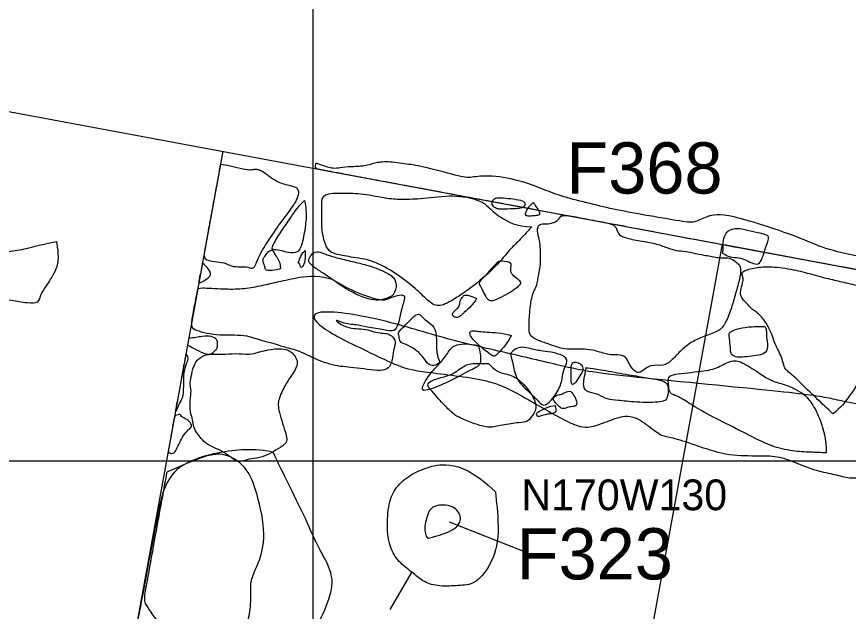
# Model space of a CAD drawing. Extents: x -200 to -100, y 65 to 200.
# Drawn here: x -132.89 to -124.78, y 168.54 to 174.34 of the extents above; entities that cross this region are included whole.
import ezdxf

# ---------------------------------------------------------------- set-up
doc = ezdxf.new("R2010")
doc.units = 0
for name, color, linetype in [('1976_874N458E', 7, 'Continuous'), ('1990 grid', 7, 'Continuous'), ('1991Feature329', 7, 'Continuous'), ('1991Feature349', 7, 'Continuous'), ('1991Feature352', 7, 'Continuous'), ('1991Feature368', 7, 'Continuous'), ('C2-E1', 7, 'Continuous'), ('Feature Labels', 7, 'Continuous'), ('FeaturePointers', 7, 'Continuous'), ('Quadrat Labels', 7, 'Continuous'), ('Quadrats in DB', 7, 'Continuous'), ('Stone', 7, 'Continuous'), ('Unit Numbers', 7, 'Continuous')]:
    doc.layers.add(name, color=color, linetype=linetype)

msp = doc.modelspace()

# ---------------------------------------------------------------- linework, layer by layer
at = {"layer": '1976_874N458E'}
msp.add_open_spline([(-130.3708, 171.0962), (-130.472, 171.0804), (-130.5353, 171.063), (-130.6111, 171.0377), (-130.7582, 171.0551), (-130.8829, 171.0374), (-131.0189, 171.0532), (-131.1207, 171.0043), (-131.1666, 170.9315), (-131.1871, 170.8176), (-131.203, 170.7511), (-131.1824, 170.6926), (-131.1998, 170.5977), (-131.1998, 170.4791), (-131.1683, 170.4016), (-131.1683, 170.3351), (-131.1295, 170.2687), (-131.0908, 170.2244), (-131.0382, 170.1635), (-130.9248, 170.1164), (-130.8307, 170.0666), (-130.7283, 169.9752), (-130.626, 170.0278), (-130.5181, 170.0278), (-130.4212, 170.0721), (-130.3355, 170.1219), (-130.2497, 170.1801), (-130.2497, 170.2327), (-130.341, 170.504), (-130.341, 170.5982), (-130.2773, 170.7338), (-130.2082, 170.839), (-130.1224, 170.9636), (-130.2165, 171.0827), (-130.2844, 171.0955), (-130.3708, 171.0962), (-130.3708, 171.0962), (-130.3708, 171.0962)], degree=3, dxfattribs=at)
at = {"layer": '1990 grid'}
for p, q in [((-130.88, 173.024), (-134.53, 152.9228)), ((-126.0078, 172.1162), (-129.6824, 152.0026))]:
    msp.add_line(p, q, dxfattribs=at)
msp.add_lwpolyline([(-150.5173, 176.6831), (-111.0737, 169.3334), (-114.9656, 149.2091), (-154.1468, 156.6464)], close=True, dxfattribs=at)
at = {"layer": '1991Feature329'}
msp.add_open_spline([(-130.3862, 170.0886), (-130.3451, 169.9937), (-130.2329, 169.7737), (-130.0345, 169.3617), (-129.9626, 169.1872), (-129.827, 168.9574), (-129.7938, 168.7692), (-129.9129, 168.4765), (-130.0484, 168.2107), (-130.1231, 168.0584), (-130.1231, 167.8009), (-130.1231, 167.5628), (-130.1231, 167.1329), (-130.1231, 166.6729), (-130.4331, 166.6729), (-130.5865, 166.6729), (-130.7509, 166.6729), (-131.1934, 166.7361), (-131.6921, 166.7894), (-131.9971, 166.7894), (-131.9681, 167.0047), (-131.8781, 167.5808), (-131.7849, 168.1319), (-131.7001, 168.4626), (-131.5137, 169.5141), (-131.4036, 169.9889), (-130.6902, 170.1377), (-130.3862, 170.0886), (-130.3862, 170.0886), (-130.3862, 170.0886)], degree=3, dxfattribs=at)
at = {"layer": '1991Feature349'}
msp.add_open_spline([(-121.8761, 169.8694), (-121.8847, 169.8582), (-121.8908, 169.8417), (-121.8844, 169.8193), (-121.8652, 169.806), (-121.8203, 169.7862), (-122.3082, 169.5798), (-122.5323, 169.5798), (-122.809, 169.5493), (-123.021, 169.6294), (-123.1372, 169.7676), (-123.224, 169.8179), (-123.5339, 169.7653), (-123.9517, 169.6961), (-124.1426, 169.7542), (-124.324, 169.7847), (-124.5199, 169.8345), (-124.5827, 169.8512), (-124.7723, 169.8275), (-124.8997, 169.8736), (-125.0852, 169.9017), (-125.3038, 169.993), (-125.4615, 170.054), (-125.6704, 170.054), (-125.9706, 170.054), (-126.2854, 170.165), (-126.512, 170.2399), (-126.591, 170.2399), (-126.7096, 170.3334), (-126.9009, 170.4726), (-127.1054, 170.3963), (-127.2873, 170.3267), (-127.4296, 170.3267), (-127.9693, 170.642), (-128.2499, 170.8016), (-128.9703, 170.8721), (-129.1543, 170.9205), (-129.443, 171.0602), (-129.9763, 171.3142), (-130.0525, 171.5004), (-129.3499, 171.3988), (-128.7216, 171.1944), (-128.1145, 171.0584), (-127.5092, 170.9146), (-127.2189, 170.8503), (-125.444, 170.683), (-124.9312, 170.6201), (-124.7439, 170.5504), (-122.9768, 170.2986), (-122.2905, 170.2223), (-122.0814, 170.1149), (-121.8761, 169.8694), (-121.8761, 169.8694), (-121.8761, 169.8694)], degree=3, dxfattribs=at)
at = {"layer": '1991Feature352'}
msp.add_line((-126.0078, 172.1162), (-121.0058, 171.1863), dxfattribs=at)
at = {"layer": '1991Feature368'}
for points in [[(-129.9717, 172.9083), (-129.9275, 172.8909), (-129.8658, 172.8735), (-129.8231, 172.8561), (-129.752, 172.8561), (-129.6682, 172.8735), (-129.5037, 172.8735), (-129.3978, 172.9099), (-129.2777, 172.9273), (-129.0769, 172.8972), (-128.9282, 172.8782), (-128.5233, 172.7652), (-128.4711, 172.7652), (-128.2703, 172.7969), (-127.9423, 172.7296), (-127.7486, 172.6493), (-127.566, 172.5801), (-127.2912, 172.5108), (-127.0427, 172.4519), (-126.7347, 172.395), (-126.3363, 172.3285), (-126.2782, 172.3285), (-126.1509, 172.3894), (-125.9877, 172.4309), (-125.2409, 172.1829), (-125.0859, 172.0998), (-124.7684, 172.0084), (-124.334, 171.9419), (-124.1487, 171.8755), (-123.8443, 171.8755), (-123.2494, 171.7453), (-123.0336, 171.6844), (-122.7459, 171.6844), (-122.4024, 171.6844), (-122.1392, 171.6642), (-121.9605, 171.6183), (-121.755, 171.6183), (-121.589, 171.6009), (-121.4035, 171.4927), (-121.2098, 171.4622), (-120.9774, 171.3875), (-120.6381, 171.2536), (-120.5163, 171.2231), (-120.2894, 171.2785), (-120.0072, 171.3893), (-119.9906, 171.2611), (-119.9906, 171.1912), (-119.9906, 171.1171), (-119.9906, 171.014), (-119.9895, 170.9947), (-120.0092, 170.9984), (-120.0458, 171.0052), (-120.1046, 171.0162), (-120.208, 171.0354), (-120.3281, 171.0578), (-120.4375, 171.0782), (-120.5306, 171.0956), (-120.6388, 171.1157), (-120.7564, 171.1376), (-120.8894, 171.1624), (-121.1044, 171.2025), (-121.3766, 171.2532), (-121.5029, 171.2767), (-122.9183, 171.5405), (-123.407, 171.6315), (-124.0014, 171.7423), (-124.521, 171.8391), (-125.5841, 172.0372), (-126.0881, 172.129), (-126.4628, 172.2009), (-126.9038, 172.2831), (-127.6066, 172.4141), (-128.0747, 172.5013), (-128.8733, 172.6501), (-129.2539, 172.721), (-129.4517, 172.7579), (-129.6768, 172.7998), (-129.8138, 172.8253), (-129.8891, 172.8394), (-129.937, 172.8483), (-129.9776, 172.8559), (-129.9776, 172.8824), (-129.9717, 172.9083), (-129.9717, 172.9083), (-129.9717, 172.9083)], [(-128.184, 172.4597), (-128.1081, 172.4597), (-127.95, 172.4597), (-127.9305, 172.4969), (-127.9273, 172.5269), (-127.9826, 172.5522), (-128.0995, 172.5649), (-128.1832, 172.5712), (-128.229, 172.5696), (-128.263, 172.515), (-128.2314, 172.4707), (-128.184, 172.4597), (-128.184, 172.4597), (-128.184, 172.4597)], [(-127.8508, 172.5233), (-127.8769, 172.4998), (-127.8896, 172.4818), (-127.9152, 172.4486), (-127.9261, 172.4134), (-127.9261, 172.3971), (-127.8926, 172.3862), (-127.8456, 172.3953), (-127.7941, 172.3953), (-127.7806, 172.4188), (-127.8137, 172.4709), (-127.8508, 172.5233), (-127.8508, 172.5233), (-127.8508, 172.5233)], [(-126.0019, 172.0284), (-126.0019, 172.0935), (-125.9986, 172.1607), (-125.9787, 172.2194), (-125.9354, 172.2591), (-125.856, 172.2717), (-125.8135, 172.2627), (-125.6799, 172.2347), (-125.5897, 172.2122), (-125.5509, 172.1995), (-125.5527, 172.1643), (-125.5797, 172.0885), (-125.6071, 172.0049), (-125.6369, 171.9208), (-125.6983, 171.9208), (-125.7715, 171.9633), (-125.8456, 171.9877), (-125.9296, 171.9877), (-126.0019, 172.0284), (-126.0019, 172.0284), (-126.0019, 172.0284)]]:
    msp.add_open_spline(points, degree=3, dxfattribs=at)
at = {"layer": 'C2-E1'}
for points in [[(-130.9022, 172.8953), (-130.8288, 172.884), (-130.7701, 172.8695), (-130.6501, 172.8398), (-130.592, 172.8398), (-130.5512, 172.8503), (-130.5142, 172.8358), (-130.4609, 172.8096), (-130.3498, 172.7157), (-130.2115, 172.6852), (-130.1147, 172.6575), (-130.1672, 172.5136), (-130.2834, 172.3696), (-130.4162, 172.1841), (-130.5407, 171.982), (-130.5712, 171.8629), (-130.6293, 171.8973), (-130.7115, 171.8973), (-130.7953, 171.8973), (-130.8649, 171.9432), (-130.9566, 171.9432), (-131.072, 171.9685), (-131.0586, 172.0479), (-131.0415, 172.1328), (-131.0162, 172.2784), (-130.9737, 172.512), (-130.9461, 172.6504), (-130.9157, 172.8199), (-130.9022, 172.8953), (-130.9022, 172.8953), (-130.9022, 172.8953)], [(-127.8648, 172.2861), (-128.0101, 172.2861), (-128.1941, 172.3878), (-128.2958, 172.4896), (-128.3684, 172.5477), (-128.625, 172.6059), (-128.9397, 172.5574), (-129.1334, 172.5574), (-129.2545, 172.5574), (-129.5208, 172.6156), (-129.6999, 172.6156), (-129.913, 172.6156), (-129.913, 172.5041), (-129.913, 172.3345), (-129.913, 172.2328), (-129.8622, 172.0535), (-129.7847, 172.0203), (-129.6436, 171.9926), (-129.4057, 171.9622), (-129.1954, 171.8348), (-129.0086, 171.6991), (-128.8924, 171.5773), (-128.7928, 171.497), (-128.6655, 171.5468), (-128.4248, 171.7102), (-128.2035, 171.9068), (-128.0762, 172.0701), (-127.996, 172.1421), (-127.8648, 172.2861), (-127.8648, 172.2861), (-127.8648, 172.2861)], [(-130.081, 172.5429), (-130.1529, 172.4764), (-130.2359, 172.3408), (-130.3106, 172.2439), (-130.4019, 172.0888), (-130.4019, 172.0611), (-130.3161, 172.0611), (-130.2442, 172.0307), (-130.1363, 172.0307), (-130.1003, 172.1276), (-130.0644, 172.338), (-130.0644, 172.4543), (-130.081, 172.5429), (-130.081, 172.5429), (-130.081, 172.5429)], [(-127.5781, 172.393), (-127.6141, 172.3404), (-127.6789, 172.315), (-127.7326, 172.315), (-127.7896, 172.315), (-127.8085, 172.2802), (-127.8085, 172.2296), (-127.7927, 172.1647), (-127.7785, 172.1108), (-127.7785, 171.899), (-127.7906, 171.8597), (-127.81, 171.7259), (-127.8307, 171.682), (-127.8622, 171.6205), (-127.8892, 171.4507), (-127.8892, 171.302), (-127.8892, 171.2324), (-127.8393, 171.1901), (-127.7049, 171.1458), (-127.6179, 171.1141), (-127.5436, 171.092), (-127.4487, 171.092), (-127.3776, 171.092), (-127.2796, 171.092), (-127.1241, 171.0372), (-127.0514, 171.0372), (-126.9565, 171.0372), (-126.9225, 170.9685), (-126.891, 170.9086), (-126.8396, 170.8585), (-126.8014, 170.8641), (-126.7012, 170.9495), (-126.5804, 170.9222), (-126.4911, 170.9854), (-126.4121, 171.0851), (-126.284, 171.1768), (-126.1781, 171.2211), (-126.0326, 171.2686), (-125.9789, 171.3335), (-125.918, 171.4836), (-125.882, 171.6137), (-125.835, 171.7716), (-125.8183, 171.8871), (-125.8544, 171.9323), (-125.9231, 171.9838), (-125.9854, 171.9838), (-126.0396, 171.9838), (-126.1999, 172.0143), (-126.264, 172.0252), (-126.367, 172.0514), (-126.4501, 172.0514), (-126.5443, 172.0817), (-126.6566, 172.1275), (-126.8021, 172.1453), (-126.9682, 172.1817), (-127.0235, 172.2134), (-127.044, 172.302), (-127.1152, 172.3209), (-127.2101, 172.3399), (-127.3207, 172.3605), (-127.4361, 172.3842), (-127.5231, 172.4), (-127.5781, 172.393), (-127.5781, 172.393), (-127.5781, 172.393)], [(-130.3165, 171.8759), (-130.3165, 171.9313), (-130.3481, 171.9883), (-130.3734, 172.0215), (-130.3956, 172.069), (-130.4335, 172.0484), (-130.4651, 172.0041), (-130.4873, 171.9772), (-130.4873, 171.9471), (-130.4651, 171.8918), (-130.4651, 171.8585), (-130.4003, 171.8585), (-130.3165, 171.8759), (-130.3165, 171.8759), (-130.3165, 171.8759)], [(-130.0746, 172.0547), (-130.1062, 172.0278), (-130.1236, 171.9788), (-130.1489, 171.9282), (-130.1236, 171.9282), (-130.1236, 171.8886), (-130.1015, 171.8886), (-130.0715, 171.9519), (-130.0746, 172.0547), (-130.0746, 172.0547), (-130.0746, 172.0547)], [(-129.2211, 171.6171), (-129.1685, 171.7029), (-129.2045, 171.8054), (-129.3179, 171.8552), (-129.3982, 171.8912), (-129.5199, 171.9272), (-129.6748, 171.9604), (-129.8298, 172.002), (-129.8551, 172.011), (-129.931, 172.0435), (-129.9942, 172.0435), (-130.0358, 171.9875), (-130.0475, 171.9405), (-129.987, 171.8889), (-129.8894, 171.8293), (-129.608, 171.6278), (-129.3659, 171.5454), (-129.2211, 171.6171), (-129.2211, 171.6171), (-129.2211, 171.6171)], [(-131.0783, 171.9334), (-131.0277, 171.8906), (-130.9771, 171.8258), (-131.0277, 171.7799), (-131.121, 171.7245), (-131.1073, 171.7678), (-131.1073, 171.7941), (-131.0926, 171.8458), (-131.0842, 171.8959), (-131.0783, 171.9334), (-131.0783, 171.9334), (-131.0783, 171.9334)], [(-128.186, 171.9506), (-128.103, 171.9506), (-128.0558, 171.9302), (-128.0703, 171.8886), (-128.0703, 171.8425), (-128.0314, 171.7918), (-127.9691, 171.7584), (-127.9691, 171.7249), (-128.0152, 171.6897), (-128.0956, 171.6372), (-128.1868, 171.5857), (-128.2627, 171.5577), (-128.3061, 171.5857), (-128.3404, 171.6598), (-128.3711, 171.715), (-128.3856, 171.7475), (-128.3178, 171.8081), (-128.2257, 171.9148), (-128.186, 171.9506), (-128.186, 171.9506), (-128.186, 171.9506)], [(-124.9248, 170.4611), (-124.8473, 170.5241), (-124.7698, 170.6306), (-124.702, 170.7179), (-124.6439, 170.8681), (-124.6439, 171.0667), (-124.6439, 171.2072), (-124.5713, 171.4107), (-124.5035, 171.5706), (-124.5035, 171.6966), (-124.6197, 171.6966), (-124.811, 171.7445), (-124.9393, 171.7725), (-125.139, 171.8249), (-125.2996, 171.8702), (-125.5377, 171.9031), (-125.6588, 171.8932), (-125.808, 171.8603), (-125.8134, 171.8244), (-125.8072, 171.8069), (-125.7989, 171.7759), (-125.8093, 171.7257), (-125.8359, 171.6386), (-125.8122, 171.5832), (-125.7505, 171.5231), (-125.7094, 171.4756), (-125.6699, 171.4582), (-125.5781, 171.3607), (-125.5196, 171.2373), (-125.4959, 171.1597), (-125.4658, 171.0933), (-125.4342, 171.0363), (-125.4105, 170.9572), (-125.3919, 170.8908), (-125.3334, 170.8544), (-125.1188, 170.6435), (-124.9248, 170.4611), (-124.9248, 170.4611), (-124.9248, 170.4611)], [(-129.8232, 171.7805), (-129.9871, 171.82), (-130.1697, 171.7868), (-130.3606, 171.748), (-130.5128, 171.7092), (-130.6927, 171.6788), (-130.8642, 171.6788), (-131.1158, 171.6967), (-131.1251, 171.6762), (-131.1422, 171.5727), (-131.158, 171.5046), (-131.1725, 171.4115), (-131.1915, 171.3075), (-131.143, 171.274), (-131.0324, 171.2455), (-130.9122, 171.2281), (-130.7573, 171.2281), (-130.6513, 171.2281), (-130.4853, 171.1696), (-130.3699, 171.1458), (-130.3019, 171.1158), (-130.1486, 171.0841), (-129.9978, 171.0053), (-129.7764, 170.9195), (-129.5911, 170.9195), (-129.2729, 170.8558), (-129.2203, 170.9859), (-129.2203, 171.0801), (-129.182, 171.1658), (-129.2342, 171.2291), (-129.2784, 171.2481), (-129.3464, 171.2481), (-129.4223, 171.2686), (-129.5077, 171.2924), (-129.5994, 171.2924), (-129.6958, 171.3098), (-129.8049, 171.3936), (-129.7132, 171.3493), (-129.6373, 171.3335), (-129.5852, 171.3335), (-129.4808, 171.3098), (-129.2895, 171.2781), (-129.2025, 171.2607), (-129.1662, 171.3303), (-129.1456, 171.4506), (-129.1029, 171.5898), (-129.1029, 171.623), (-129.1725, 171.623), (-129.261, 171.5851), (-129.3306, 171.5613), (-129.5946, 171.6499), (-129.8232, 171.7805), (-129.8232, 171.7805), (-129.8232, 171.7805)], [(-128.4024, 171.587), (-128.4561, 171.6107), (-128.5178, 171.6297), (-128.5367, 171.6028), (-128.5652, 171.5759), (-128.5652, 171.5221), (-128.5921, 171.4857), (-128.6411, 171.4462), (-128.6411, 171.4161), (-128.5937, 171.3908), (-128.5431, 171.4288), (-128.4672, 171.5015), (-128.4213, 171.5522), (-128.4024, 171.587), (-128.4024, 171.587), (-128.4024, 171.587)], [(-128.7605, 170.9668), (-128.7937, 171.0396), (-128.7937, 171.1297), (-128.7937, 171.2468), (-128.8237, 171.3275), (-128.9154, 171.3797), (-128.966, 171.4556), (-129.0292, 171.3987), (-129.1099, 171.3148), (-129.1747, 171.2547), (-129.1557, 171.2231), (-129.1557, 171.1598), (-129.0988, 171.144), (-128.9945, 171.0918), (-128.9186, 171.0095), (-128.8711, 170.932), (-128.7952, 170.932), (-128.7605, 170.9668), (-128.7605, 170.9668), (-128.7605, 170.9668)], [(-125.5895, 171.3139), (-125.6527, 171.3139), (-125.7539, 171.3139), (-125.874, 171.287), (-125.9404, 171.2601), (-125.9404, 171.2322), (-125.9256, 171.1186), (-125.9256, 171.0734), (-125.9157, 171.0352), (-125.8672, 171.0104), (-125.7903, 171.0166), (-125.6968, 171.028), (-125.6065, 171.0383), (-125.5548, 171.0843), (-125.5738, 171.2061), (-125.5738, 171.233), (-125.5738, 171.278), (-125.5895, 171.3139), (-125.5895, 171.3139), (-125.5895, 171.3139)], [(-128.0647, 171.2251), (-128.1588, 171.2556), (-128.3165, 171.2556), (-128.4513, 171.2779), (-128.4694, 171.263), (-128.4694, 171.2273), (-128.4274, 171.1715), (-128.3689, 171.1241), (-128.3136, 171.075), (-128.2614, 171.0386), (-128.233, 171.0165), (-128.1934, 171.0497), (-128.1175, 171.132), (-128.0647, 171.2251), (-128.0647, 171.2251), (-128.0647, 171.2251)], [(-131.21, 171.2009), (-131.1626, 171.2009), (-131.0709, 171.2215), (-130.9887, 171.2215), (-130.9302, 171.1883), (-130.9302, 171.1424), (-130.9302, 171.0965), (-130.9792, 171.0554), (-131.0124, 171.0332), (-131.1151, 171.0744), (-131.2053, 171.1266), (-131.2238, 171.1306), (-131.2208, 171.1478), (-131.2144, 171.1838), (-131.2105, 171.1991), (-131.21, 171.2009), (-131.21, 171.2009), (-131.21, 171.2009)], [(-128.3848, 171.1288), (-128.467, 171.1477), (-128.6204, 171.1477), (-128.6757, 171.0702), (-128.753, 170.9563), (-128.846, 170.8768), (-128.962, 170.6854), (-128.8901, 170.6854), (-128.6687, 170.774), (-128.4695, 170.8902), (-128.3395, 170.9318), (-128.3848, 171.1288), (-128.3848, 171.1288), (-128.3848, 171.1288)], [(-128.0739, 171.0463), (-128.011, 171.1287), (-127.8844, 171.0996), (-127.771, 171.072), (-127.688, 171.072), (-127.5192, 171.0221), (-127.5192, 170.9557), (-127.5634, 170.8809), (-127.5634, 170.7785), (-127.6299, 170.6428), (-127.7385, 170.5226), (-127.7891, 170.5748), (-127.8729, 170.6618), (-128.0168, 170.7852), (-128.0469, 170.9482), (-128.0739, 171.0463), (-128.0739, 171.0463), (-128.0739, 171.0463)], [(-131.2397, 171.0481), (-131.2033, 171.0102), (-131.2365, 170.9564), (-131.2602, 170.8599), (-131.2602, 170.7681), (-131.2602, 170.632), (-131.2993, 170.572), (-131.3419, 170.4613), (-131.3419, 170.5071), (-131.3198, 170.6005), (-131.2993, 170.7033), (-131.2819, 170.8172), (-131.2597, 170.9391), (-131.2471, 171.003), (-131.2397, 171.0481), (-131.2397, 171.0481), (-131.2397, 171.0481)], [(-128.2888, 170.9538), (-128.4327, 170.9538), (-128.5019, 170.9538), (-128.6042, 170.8652), (-128.6955, 170.8292), (-128.8394, 170.7932), (-128.8975, 170.7434), (-128.8422, 170.6935), (-128.7702, 170.6022), (-128.7177, 170.5496), (-128.6264, 170.4527), (-128.5461, 170.4139), (-128.3995, 170.3558), (-128.2777, 170.3225), (-128.1643, 170.3502), (-127.9706, 170.3807), (-127.907, 170.3807), (-127.8627, 170.4388), (-127.7935, 170.5357), (-127.9208, 170.7434), (-128.0619, 170.8514), (-128.1781, 170.8514), (-128.2888, 170.9538), (-128.2888, 170.9538), (-128.2888, 170.9538)], [(-127.41, 170.9587), (-127.4464, 170.9762), (-127.4796, 170.9493), (-127.4796, 170.905), (-127.4796, 170.8274), (-127.4796, 170.7278), (-127.4353, 170.7673), (-127.3942, 170.8338), (-127.3531, 170.8923), (-127.38, 170.9493), (-127.41, 170.9587), (-127.41, 170.9587), (-127.41, 170.9587)], [(-127.3329, 170.9128), (-127.3495, 170.8262), (-127.3721, 170.7186), (-127.3206, 170.6735), (-127.2147, 170.6561), (-127.1245, 170.5975), (-127.0344, 170.5975), (-126.8558, 170.5722), (-126.571, 170.5722), (-126.5394, 170.6178), (-126.5268, 170.7145), (-126.5502, 170.776), (-126.6316, 170.7959), (-126.7716, 170.8194), (-126.9658, 170.8511), (-127.2107, 170.8972), (-127.3329, 170.9128), (-127.3329, 170.9128), (-127.3329, 170.9128)], [(-124.9906, 170.0804), (-124.9906, 170.214), (-125.046, 170.4136), (-125.1345, 170.575), (-125.2041, 170.6525), (-125.291, 170.7047), (-125.3954, 170.749), (-125.5282, 170.7822), (-125.6215, 170.8439), (-125.7985, 170.9626), (-125.9108, 170.9974), (-126.0452, 170.9088), (-126.1812, 170.8756), (-126.5089, 170.8523), (-126.5374, 170.8064), (-126.5272, 170.7264), (-126.5215, 170.6582), (-126.4532, 170.6415), (-126.3409, 170.575), (-126.167, 170.4643), (-125.9045, 170.3369), (-125.6334, 170.1929), (-125.4536, 170.1209), (-125.2377, 170.0877), (-125.1049, 170.0877), (-124.9906, 170.0804), (-124.9906, 170.0804), (-124.9906, 170.0804)], [(-127.4876, 170.6832), (-127.5239, 170.6832), (-127.5635, 170.6516), (-127.6046, 170.6516), (-127.6552, 170.6262), (-127.6552, 170.5899), (-127.6093, 170.5487), (-127.5777, 170.5123), (-127.5445, 170.5123), (-127.4955, 170.5329), (-127.437, 170.5329), (-127.418, 170.5645), (-127.448, 170.6421), (-127.4876, 170.6832), (-127.4876, 170.6832), (-127.4876, 170.6832)], [(-127.6375, 170.542), (-127.6995, 170.5368), (-127.7532, 170.505), (-127.8038, 170.4815), (-127.8236, 170.4634), (-127.8083, 170.4435), (-127.8083, 170.4308), (-127.7595, 170.4444), (-127.7098, 170.4616), (-127.6637, 170.4616), (-127.6195, 170.4824), (-127.6375, 170.542), (-127.6375, 170.542), (-127.6375, 170.542)], [(-131.3434, 170.4462), (-131.3165, 170.4462), (-131.2928, 170.4699), (-131.2928, 170.4367), (-131.228, 170.4082), (-131.1822, 170.3655), (-131.1822, 170.3275), (-131.2264, 170.3006), (-131.2754, 170.2341), (-131.3102, 170.1614), (-131.3371, 170.1013), (-131.3624, 170.0696), (-131.4146, 170.0854), (-131.4092, 170.1087), (-131.403, 170.1413), (-131.3927, 170.2022), (-131.3814, 170.2661), (-131.3716, 170.3234), (-131.3597, 170.3917), (-131.3507, 170.4288), (-131.3434, 170.4462), (-131.3434, 170.4462), (-131.3434, 170.4462)]]:
    msp.add_open_spline(points, degree=3, dxfattribs=at)
at = {"layer": 'Feature Labels'}
msp.add_open_spline([(-128.8799, 169.2468), (-128.9012, 169.276), (-128.9164, 169.3509), (-128.8961, 169.4207), (-128.8745, 169.4994), (-128.8276, 169.5755), (-128.6215, 169.5755), (-128.5372, 169.4511), (-128.5971, 169.3245), (-128.8799, 169.2468), (-128.8799, 169.2468), (-128.8799, 169.2468)], degree=3, dxfattribs=at)
at = {"layer": 'FeaturePointers'}
msp.add_line((-129.2459, 168.5537), (-129.0311, 168.9201), dxfattribs=at)
at = {"layer": 'Quadrat Labels'}
msp.add_line((-127.9433, 169.1192), (-128.6677, 169.4062), dxfattribs=at)
at = {"layer": 'Quadrats in DB'}
for p, q in [((-130, 180), (-130, 170)), ((-130, 170), (-140, 170)), ((-130, 170), (-130, 160)), ((-120, 170), (-130, 170))]:
    msp.add_line(p, q, dxfattribs=at)
at = {"layer": 'Stone'}
for points in [[(-132.5006, 172.1434), (-132.6932, 172.1041), (-132.8222, 172.0629), (-132.9905, 172.0461), (-133.17, 172.0199), (-133.2298, 171.9451), (-133.1831, 171.9002), (-133.0821, 171.8104), (-133.0242, 171.7225), (-133.0186, 171.5822), (-132.9568, 171.5691), (-132.7736, 171.5391), (-132.6782, 171.5373), (-132.6577, 171.6308), (-132.6109, 171.6963), (-132.5062, 171.859), (-132.4782, 171.9694), (-132.5006, 172.1434), (-132.5006, 172.1434), (-132.5006, 172.1434)], [(-131.4259, 169.8926), (-131.141, 170.0193), (-130.8833, 170.1264), (-130.6414, 169.936), (-130.5621, 169.7575), (-130.4511, 169.3093), (-130.5145, 169.0197), (-130.6057, 168.8649), (-130.6057, 168.742), (-130.6057, 168.5238), (-130.6613, 168.3572), (-130.7525, 168.258), (-130.9507, 168.258), (-131.1212, 168.3334), (-131.3472, 168.3334), (-131.5336, 168.4405), (-131.597, 168.5595), (-131.6561, 168.6247), (-131.6313, 168.7612), (-131.5843, 169.0199), (-131.5422, 169.252), (-131.4702, 169.6486), (-131.4495, 169.7628), (-131.4349, 169.8427), (-131.4259, 169.8926), (-131.4259, 169.8926), (-131.4259, 169.8926)]]:
    msp.add_open_spline(points, degree=3, dxfattribs=at)
at = {"layer": 'Unit Numbers'}
msp.add_open_spline([(-128.2189, 169.6999), (-128.4286, 169.9028), (-128.6966, 169.9939), (-128.8925, 169.9372), (-129.0523, 169.8701), (-129.195, 169.7481), (-129.2637, 169.5968), (-129.2809, 169.3338), (-129.2465, 169.1378), (-129.1503, 169.0003), (-129.0111, 168.904), (-128.9217, 168.818), (-128.7671, 168.7751), (-128.5764, 168.7871), (-128.42, 168.7957), (-128.2791, 168.959), (-128.1691, 169.2272), (-128.2189, 169.6999), (-128.2189, 169.6999), (-128.2189, 169.6999)], degree=3, dxfattribs=at)

# ---------------------------------------------------------------- texts
at = {"layer": 'Feature Labels'}
for s, p in [('F368', (-127.5268, 172.6111)), ('F323', (-128.0115, 168.8468))]:
    msp.add_text(s, height=0.5, dxfattribs=at).set_placement(p)
at = {"layer": 'Quadrat Labels'}
msp.add_text('N170W130', height=0.3, dxfattribs=at).set_placement((-127.9653, 169.522))

doc.saveas('drawing.dxf')
